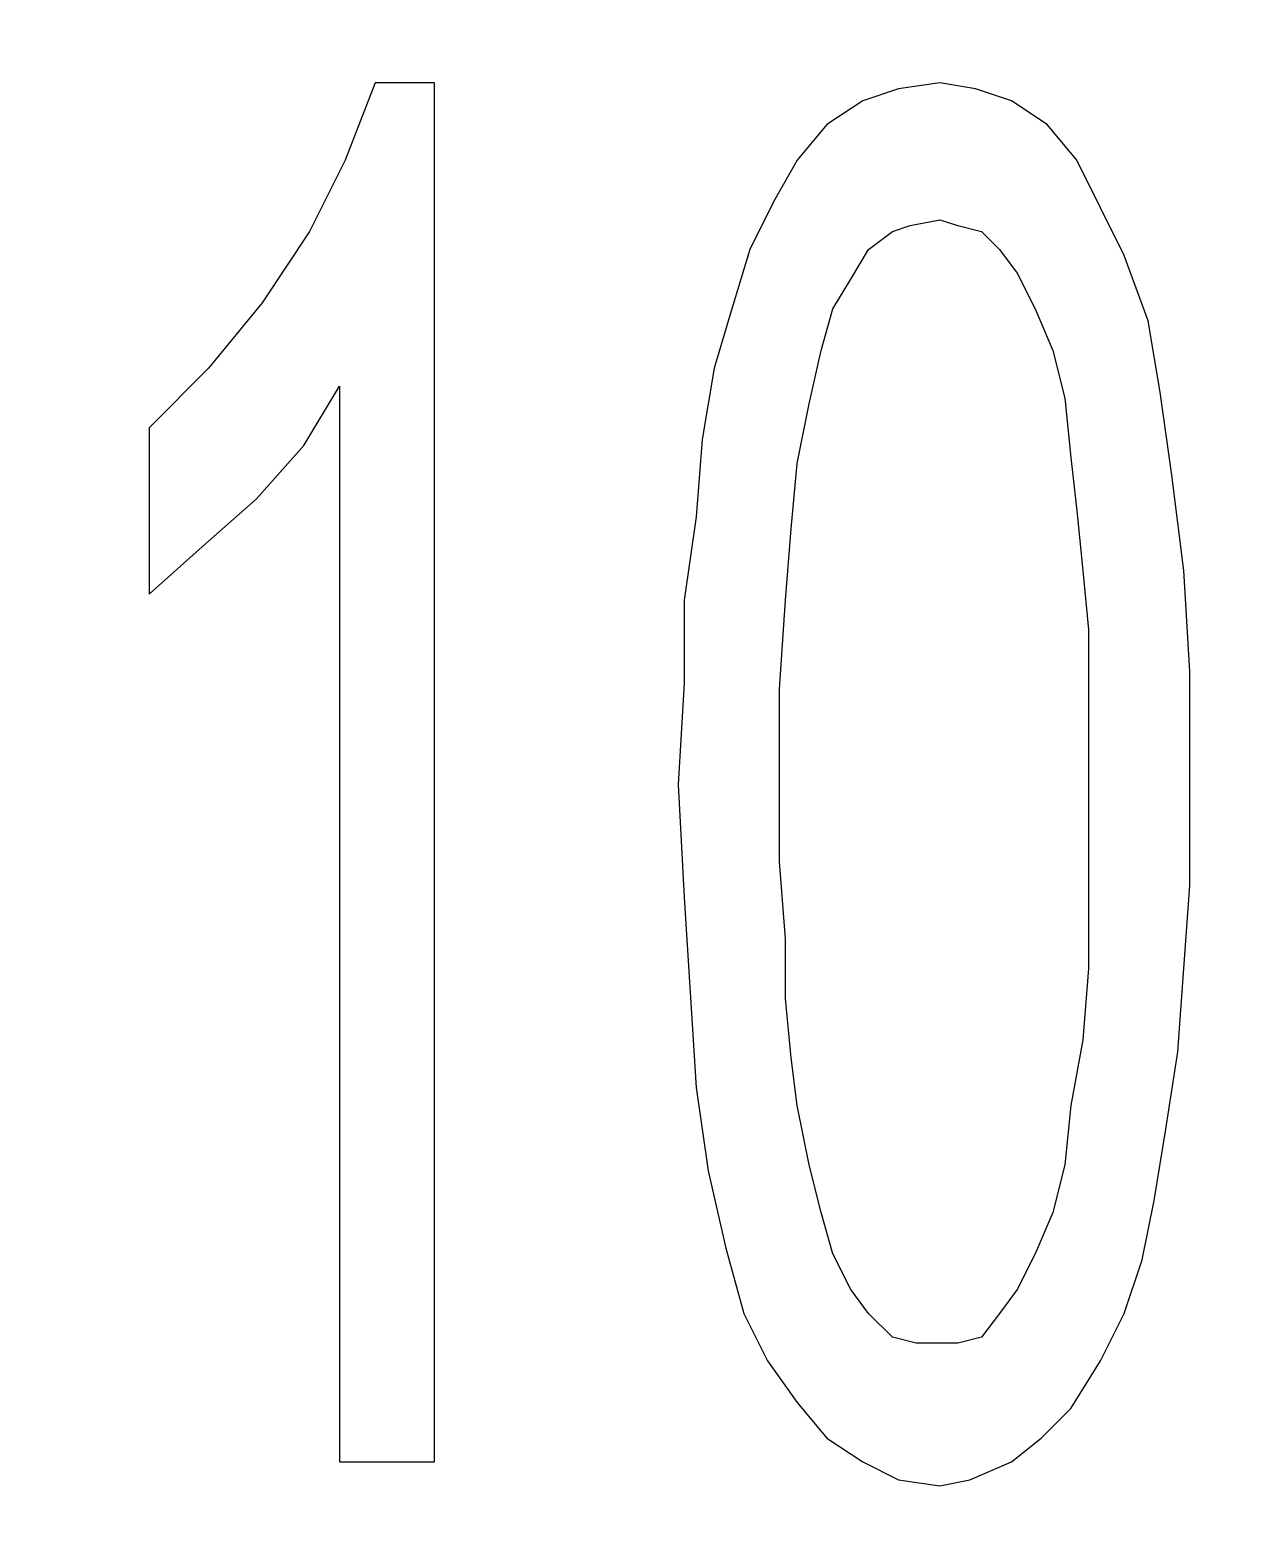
# Model space of a CAD drawing. Header units: centimetres. Extents: x -21.3 to 5.3, y 0.3 to 10.2.
# Drawn here: x -3.965 to -3.449, y 8.425 to 9.059 of the extents above; entities that cross this region are included whole.
import ezdxf

# ---------------------------------------------------------------- set-up
doc = ezdxf.new("R2010")
doc.units = ezdxf.units.CM
doc.header["$MEASUREMENT"] = 0
doc.layers.add('Layer 1', color=7, linetype='Continuous')

msp = doc.modelspace()

# ---------------------------------------------------------------- linework, layer by layer
at = {"layer": 'Layer 1'}
msp.add_open_spline([(-5.0947, 7.31693), (-5.0947, 7.31693), (-5.11502, 7.31693), (-5.11502, 7.31693), (-5.11502, 7.31693), (-5.11502, 7.31693), (-5.13534, 7.31947), (-5.13534, 7.31947), (-5.13534, 7.31947), (-5.13534, 7.31947), (-5.15312, 7.32455), (-5.15312, 7.32455), (-5.15312, 7.32455), (-5.15312, 7.32455), (-5.16836, 7.32709), (-5.16836, 7.32709), (-5.16836, 7.32709), (-5.16836, 7.32709), (-5.1836, 7.33471), (-5.1836, 7.33471), (-5.1836, 7.33471), (-5.1836, 7.33471), (-5.19884, 7.33979), (-5.19884, 7.33979), (-5.19884, 7.33979), (-5.19884, 7.33979), (-5.21154, 7.34741), (-5.21154, 7.34741), (-5.21154, 7.34741), (-5.21154, 7.34741), (-5.22424, 7.35757), (-5.22424, 7.35757), (-5.22424, 7.35757), (-5.22424, 7.35757), (-5.23694, 7.36519), (-5.23694, 7.36519), (-5.23694, 7.36519), (-5.23694, 7.36519), (-5.2471, 7.37535), (-5.2471, 7.37535), (-5.2471, 7.37535), (-5.2471, 7.37535), (-5.25726, 7.38805), (-5.25726, 7.38805), (-5.25726, 7.38805), (-5.25726, 7.38805), (-5.26742, 7.39567), (-5.26742, 7.39567), (-5.26742, 7.39567), (-5.26742, 7.39567), (-5.27504, 7.40837), (-5.27504, 7.40837), (-5.27504, 7.40837), (-5.27504, 7.40837), (-5.28266, 7.42107), (-5.28266, 7.42107), (-5.28266, 7.42107), (-5.28266, 7.42107), (-5.29028, 7.43377), (-5.29028, 7.43377), (-5.29028, 7.43377), (-5.29028, 7.43377), (-5.2979, 7.44901), (-5.2979, 7.44901), (-5.2979, 7.44901), (-5.2979, 7.44901), (-5.3106, 7.47695), (-5.3106, 7.47695), (-5.3106, 7.47695), (-5.3106, 7.47695), (-5.32076, 7.50489), (-5.32076, 7.50489), (-5.32076, 7.50489), (-5.32076, 7.50489), (-5.33346, 7.53283), (-5.33346, 7.53283), (-5.33346, 7.53283), (-5.33346, 7.53283), (-5.34616, 7.56077), (-5.34616, 7.56077), (-5.34616, 7.56077), (-5.34616, 7.56077), (-5.35886, 7.58871), (-5.35886, 7.58871), (-5.35886, 7.58871), (-5.35886, 7.58871), (-5.36648, 7.60395), (-5.36648, 7.60395), (-5.36648, 7.60395), (-5.36648, 7.60395), (-5.3741, 7.61665), (-5.3741, 7.61665), (-5.3741, 7.61665), (-5.3741, 7.61665), (-5.38426, 7.62935), (-5.38426, 7.62935), (-5.38426, 7.62935), (-5.38426, 7.62935), (-5.39442, 7.64205), (-5.39442, 7.64205), (-5.39442, 7.64205), (-5.39442, 7.64205), (-5.40458, 7.65475), (-5.40458, 7.65475), (-5.40458, 7.65475), (-5.40458, 7.65475), (-5.41474, 7.66491), (-5.41474, 7.66491), (-5.41474, 7.66491), (-5.41474, 7.66491), (-5.40712, 7.67507), (-5.40712, 7.67507), (-5.40712, 7.67507), (-5.40712, 7.67507), (-5.40204, 7.68523), (-5.40204, 7.68523), (-5.40204, 7.68523), (-5.40204, 7.68523), (-5.38934, 7.70555), (-5.38934, 7.70555), (-5.38934, 7.70555), (-5.38934, 7.70555), (-5.37918, 7.73095), (-5.37918, 7.73095), (-5.37918, 7.73095), (-5.37918, 7.73095), (-5.36902, 7.75635), (-5.36902, 7.75635), (-5.36902, 7.75635), (-5.36902, 7.75635), (-5.35124, 7.80715), (-5.35124, 7.80715), (-5.35124, 7.80715), (-5.35124, 7.80715), (-5.34362, 7.83255), (-5.34362, 7.83255), (-5.34362, 7.83255), (-5.34362, 7.83255), (-5.33346, 7.86049), (-5.33346, 7.86049), (-5.33346, 7.86049), (-5.33346, 7.86049), (-5.3233, 7.88081), (-5.3233, 7.88081), (-5.3233, 7.88081), (-5.3233, 7.88081), (-5.31568, 7.90621), (-5.31568, 7.90621), (-5.31568, 7.90621), (-5.31568, 7.90621), (-5.30806, 7.91637), (-5.30806, 7.91637), (-5.30806, 7.91637), (-5.30806, 7.91637), (-5.30044, 7.92907), (-5.30044, 7.92907), (-5.30044, 7.92907), (-5.30044, 7.92907), (-5.29536, 7.93923), (-5.29536, 7.93923), (-5.29536, 7.93923), (-5.29536, 7.93923), (-5.28774, 7.94939), (-5.28774, 7.94939), (-5.28774, 7.94939), (-5.28774, 7.94939), (-5.27758, 7.95955), (-5.27758, 7.95955), (-5.27758, 7.95955), (-5.27758, 7.95955), (-5.26996, 7.96717), (-5.26996, 7.96717), (-5.26996, 7.96717), (-5.26996, 7.96717), (-5.2598, 7.97479), (-5.2598, 7.97479), (-5.2598, 7.97479), (-5.2598, 7.97479), (-5.24964, 7.98241), (-5.24964, 7.98241), (-5.24964, 7.98241), (-5.24964, 7.98241), (-5.23948, 7.99003), (-5.23948, 7.99003), (-5.23948, 7.99003), (-5.23948, 7.99003), (-5.22678, 7.99511), (-5.22678, 7.99511), (-5.22678, 7.99511), (-5.22678, 7.99511), (-5.21408, 8.00273), (-5.21408, 8.00273), (-5.21408, 8.00273), (-5.21408, 8.00273), (-5.19884, 8.00527), (-5.19884, 8.00527), (-5.19884, 8.00527), (-5.19884, 8.00527), (-5.22932, 8.02051), (-5.22932, 8.02051), (-5.22932, 8.02051), (-5.22932, 8.02051), (-5.25726, 8.03067), (-5.25726, 8.03067), (-5.25726, 8.03067), (-5.25726, 8.03067), (-5.28266, 8.04845), (-5.28266, 8.04845), (-5.28266, 8.04845), (-5.28266, 8.04845), (-5.30552, 8.06369), (-5.30552, 8.06369), (-5.30552, 8.06369), (-5.30552, 8.06369), (-5.32584, 8.08147), (-5.32584, 8.08147), (-5.32584, 8.08147), (-5.32584, 8.08147), (-5.34616, 8.10179), (-5.34616, 8.10179), (-5.34616, 8.10179), (-5.34616, 8.10179), (-5.36648, 8.12211), (-5.36648, 8.12211), (-5.36648, 8.12211), (-5.36648, 8.12211), (-5.38426, 8.14243), (-5.38426, 8.14243), (-5.38426, 8.14243), (-5.38426, 8.14243), (-5.40204, 8.16529), (-5.40204, 8.16529), (-5.40204, 8.16529), (-5.40204, 8.16529), (-5.41728, 8.18561), (-5.41728, 8.18561), (-5.41728, 8.18561), (-5.41728, 8.18561), (-5.43252, 8.20847), (-5.43252, 8.20847), (-5.43252, 8.20847), (-5.43252, 8.20847), (-5.44776, 8.23133), (-5.44776, 8.23133), (-5.44776, 8.23133), (-5.44776, 8.23133), (-5.46046, 8.25673), (-5.46046, 8.25673), (-5.46046, 8.25673), (-5.46046, 8.25673), (-5.47316, 8.27959), (-5.47316, 8.27959), (-5.47316, 8.27959), (-5.47316, 8.27959), (-5.48332, 8.30499), (-5.48332, 8.30499), (-5.48332, 8.30499), (-5.48332, 8.30499), (-5.49602, 8.33293), (-5.49602, 8.33293), (-5.49602, 8.33293), (-5.49602, 8.33293), (-5.51888, 8.38119), (-5.51888, 8.38119), (-5.51888, 8.38119), (-5.51888, 8.38119), (-5.5392, 8.43453), (-5.5392, 8.43453), (-5.5392, 8.43453), (-5.5392, 8.43453), (-5.56206, 8.48787), (-5.56206, 8.48787), (-5.56206, 8.48787), (-5.56206, 8.48787), (-5.58492, 8.53867), (-5.58492, 8.53867), (-5.58492, 8.53867), (-5.58492, 8.53867), (-5.59508, 8.56661), (-5.59508, 8.56661), (-5.59508, 8.56661), (-5.59508, 8.56661), (-5.60778, 8.59201), (-5.60778, 8.59201), (-5.60778, 8.59201), (-5.60778, 8.59201), (-5.62048, 8.61741), (-5.62048, 8.61741), (-5.62048, 8.61741), (-5.62048, 8.61741), (-5.63572, 8.64281), (-5.63572, 8.64281), (-5.63572, 8.64281), (-5.63572, 8.64281), (-5.64588, 8.66567), (-5.64588, 8.66567), (-5.64588, 8.66567), (-5.64588, 8.66567), (-5.66366, 8.69107), (-5.66366, 8.69107), (-5.66366, 8.69107), (-5.66366, 8.69107), (-5.6789, 8.71393), (-5.6789, 8.71393), (-5.6789, 8.71393), (-5.6789, 8.71393), (-5.69668, 8.73679), (-5.69668, 8.73679), (-5.69668, 8.73679), (-5.69668, 8.73679), (-5.6789, 8.76219), (-5.6789, 8.76219), (-5.6789, 8.76219), (-5.6789, 8.76219), (-5.66366, 8.78505), (-5.66366, 8.78505), (-5.66366, 8.78505), (-5.66366, 8.78505), (-5.64588, 8.81045), (-5.64588, 8.81045), (-5.64588, 8.81045), (-5.64588, 8.81045), (-5.63572, 8.83077), (-5.63572, 8.83077), (-5.63572, 8.83077), (-5.63572, 8.83077), (-5.62048, 8.85871), (-5.62048, 8.85871), (-5.62048, 8.85871), (-5.62048, 8.85871), (-5.60778, 8.88411), (-5.60778, 8.88411), (-5.60778, 8.88411), (-5.60778, 8.88411), (-5.59508, 8.90951), (-5.59508, 8.90951), (-5.59508, 8.90951), (-5.59508, 8.90951), (-5.58492, 8.93491), (-5.58492, 8.93491), (-5.58492, 8.93491), (-5.58492, 8.93491), (-5.56206, 8.98571), (-5.56206, 8.98571), (-5.56206, 8.98571), (-5.56206, 8.98571), (-5.5392, 9.03905), (-5.5392, 9.03905), (-5.5392, 9.03905), (-5.5392, 9.03905), (-5.51888, 9.09239), (-5.51888, 9.09239), (-5.51888, 9.09239), (-5.51888, 9.09239), (-5.49602, 9.14319), (-5.49602, 9.14319), (-5.49602, 9.14319), (-5.49602, 9.14319), (-5.48332, 9.16859), (-5.48332, 9.16859), (-5.48332, 9.16859), (-5.48332, 9.16859), (-5.47316, 9.19399), (-5.47316, 9.19399), (-5.47316, 9.19399), (-5.47316, 9.19399), (-5.46046, 9.21939), (-5.46046, 9.21939), (-5.46046, 9.21939), (-5.46046, 9.21939), (-5.44776, 9.24479), (-5.44776, 9.24479), (-5.44776, 9.24479), (-5.44776, 9.24479), (-5.43252, 9.26765), (-5.43252, 9.26765), (-5.43252, 9.26765), (-5.43252, 9.26765), (-5.41728, 9.29051), (-5.41728, 9.29051), (-5.41728, 9.29051), (-5.41728, 9.29051), (-5.40204, 9.31083), (-5.40204, 9.31083), (-5.40204, 9.31083), (-5.40204, 9.31083), (-5.38426, 9.33115), (-5.38426, 9.33115), (-5.38426, 9.33115), (-5.38426, 9.33115), (-5.36648, 9.35401), (-5.36648, 9.35401), (-5.36648, 9.35401), (-5.36648, 9.35401), (-5.34616, 9.37433), (-5.34616, 9.37433), (-5.34616, 9.37433), (-5.34616, 9.37433), (-5.32584, 9.39211), (-5.32584, 9.39211), (-5.32584, 9.39211), (-5.32584, 9.39211), (-5.30552, 9.40989), (-5.30552, 9.40989), (-5.30552, 9.40989), (-5.30552, 9.40989), (-5.28266, 9.42767), (-5.28266, 9.42767), (-5.28266, 9.42767), (-5.28266, 9.42767), (-5.25726, 9.44291), (-5.25726, 9.44291), (-5.25726, 9.44291), (-5.25726, 9.44291), (-5.22932, 9.45561), (-5.22932, 9.45561), (-5.22932, 9.45561), (-5.22932, 9.45561), (-5.19884, 9.46831), (-5.19884, 9.46831), (-5.19884, 9.46831), (-5.19884, 9.46831), (-5.21408, 9.47339), (-5.21408, 9.47339), (-5.21408, 9.47339), (-5.21408, 9.47339), (-5.22678, 9.47847), (-5.22678, 9.47847), (-5.22678, 9.47847), (-5.22678, 9.47847), (-5.23948, 9.48609), (-5.23948, 9.48609), (-5.23948, 9.48609), (-5.23948, 9.48609), (-5.24964, 9.49117), (-5.24964, 9.49117), (-5.24964, 9.49117), (-5.24964, 9.49117), (-5.2598, 9.49879), (-5.2598, 9.49879), (-5.2598, 9.49879), (-5.2598, 9.49879), (-5.26996, 9.50641), (-5.26996, 9.50641), (-5.26996, 9.50641), (-5.26996, 9.50641), (-5.27758, 9.51657), (-5.27758, 9.51657), (-5.27758, 9.51657), (-5.27758, 9.51657), (-5.28774, 9.52673), (-5.28774, 9.52673), (-5.28774, 9.52673), (-5.28774, 9.52673), (-5.29536, 9.53689), (-5.29536, 9.53689), (-5.29536, 9.53689), (-5.29536, 9.53689), (-5.30044, 9.54705), (-5.30044, 9.54705), (-5.30044, 9.54705), (-5.30044, 9.54705), (-5.30806, 9.55721), (-5.30806, 9.55721), (-5.30806, 9.55721), (-5.30806, 9.55721), (-5.31568, 9.56991), (-5.31568, 9.56991), (-5.31568, 9.56991), (-5.31568, 9.56991), (-5.3233, 9.59277), (-5.3233, 9.59277), (-5.3233, 9.59277), (-5.3233, 9.59277), (-5.33346, 9.61563), (-5.33346, 9.61563), (-5.33346, 9.61563), (-5.33346, 9.61563), (-5.34362, 9.64103), (-5.34362, 9.64103), (-5.34362, 9.64103), (-5.34362, 9.64103), (-5.35124, 9.66643), (-5.35124, 9.66643), (-5.35124, 9.66643), (-5.35124, 9.66643), (-5.36902, 9.71977), (-5.36902, 9.71977), (-5.36902, 9.71977), (-5.36902, 9.71977), (-5.37918, 9.74517), (-5.37918, 9.74517), (-5.37918, 9.74517), (-5.37918, 9.74517), (-5.38934, 9.76803), (-5.38934, 9.76803), (-5.38934, 9.76803), (-5.38934, 9.76803), (-5.40204, 9.78835), (-5.40204, 9.78835), (-5.40204, 9.78835), (-5.40204, 9.78835), (-5.40712, 9.79851), (-5.40712, 9.79851), (-5.40712, 9.79851), (-5.40712, 9.79851), (-5.41474, 9.80867), (-5.41474, 9.80867), (-5.41474, 9.80867), (-5.41474, 9.80867), (-5.40458, 9.82137), (-5.40458, 9.82137), (-5.40458, 9.82137), (-5.40458, 9.82137), (-5.39442, 9.83407), (-5.39442, 9.83407), (-5.39442, 9.83407), (-5.39442, 9.83407), (-5.38426, 9.84677), (-5.38426, 9.84677), (-5.38426, 9.84677), (-5.38426, 9.84677), (-5.3741, 9.85947), (-5.3741, 9.85947), (-5.3741, 9.85947), (-5.3741, 9.85947), (-5.36648, 9.87217), (-5.36648, 9.87217), (-5.36648, 9.87217), (-5.36648, 9.87217), (-5.35886, 9.88487), (-5.35886, 9.88487), (-5.35886, 9.88487), (-5.35886, 9.88487), (-5.34616, 9.91535), (-5.34616, 9.91535), (-5.34616, 9.91535), (-5.34616, 9.91535), (-5.33346, 9.94075), (-5.33346, 9.94075), (-5.33346, 9.94075), (-5.33346, 9.94075), (-5.32076, 9.97123), (-5.32076, 9.97123), (-5.32076, 9.97123), (-5.32076, 9.97123), (-5.3106, 9.99917), (-5.3106, 9.99917), (-5.3106, 9.99917), (-5.3106, 9.99917), (-5.2979, 10.02711), (-5.2979, 10.02711), (-5.2979, 10.02711), (-5.2979, 10.02711), (-5.29028, 10.03981), (-5.29028, 10.03981), (-5.29028, 10.03981), (-5.29028, 10.03981), (-5.28266, 10.05505), (-5.28266, 10.05505), (-5.28266, 10.05505), (-5.28266, 10.05505), (-5.27504, 10.06775), (-5.27504, 10.06775), (-5.27504, 10.06775), (-5.27504, 10.06775), (-5.26488, 10.07791), (-5.26488, 10.07791), (-5.26488, 10.07791), (-5.26488, 10.07791), (-5.25726, 10.08807), (-5.25726, 10.08807), (-5.25726, 10.08807), (-5.25726, 10.08807), (-5.2471, 10.09823), (-5.2471, 10.09823), (-5.2471, 10.09823), (-5.2471, 10.09823), (-5.23694, 10.10839), (-5.23694, 10.10839), (-5.23694, 10.10839), (-5.23694, 10.10839), (-5.22424, 10.11855), (-5.22424, 10.11855), (-5.22424, 10.11855), (-5.22424, 10.11855), (-5.21154, 10.12617), (-5.21154, 10.12617), (-5.21154, 10.12617), (-5.21154, 10.12617), (-5.19884, 10.13379), (-5.19884, 10.13379), (-5.19884, 10.13379), (-5.19884, 10.13379), (-5.1836, 10.14141), (-5.1836, 10.14141), (-5.1836, 10.14141), (-5.1836, 10.14141), (-5.16836, 10.14649), (-5.16836, 10.14649), (-5.16836, 10.14649), (-5.16836, 10.14649), (-5.15312, 10.15157), (-5.15312, 10.15157), (-5.15312, 10.15157), (-5.15312, 10.15157), (-5.13534, 10.15411), (-5.13534, 10.15411), (-5.13534, 10.15411), (-5.13534, 10.15411), (-5.11502, 10.15665), (-5.11502, 10.15665), (-5.11502, 10.15665), (-5.11502, 10.15665), (-5.09216, 10.15919), (-5.09216, 10.15919), (-5.09216, 10.15919), (-5.09216, 10.15919), (-1.34312, 9.54451), (-1.34312, 9.54451), (-1.34312, 9.54451), (-1.34312, 9.54451), (-1.34312, 9.34131), (-1.34312, 9.34131), (-1.34312, 9.34131), (-1.34312, 9.34131), (-1.34312, 9.14065), (-1.34312, 9.14065), (-1.34312, 9.14065), (-1.34312, 9.14065), (-1.34312, 8.94253), (-1.34312, 8.94253), (-1.34312, 8.94253), (-1.34312, 8.94253), (-1.34312, 8.74187), (-1.34312, 8.74187), (-1.34312, 8.74187), (-1.34312, 8.74187), (-1.34312, 8.73679), (-1.34312, 8.73679), (-1.34312, 8.73679), (-1.34312, 8.73679), (-1.34312, 8.73425), (-1.34312, 8.73425), (-1.34312, 8.73425), (-1.34312, 8.73425), (-1.34312, 8.53359), (-1.34312, 8.53359), (-1.34312, 8.53359), (-1.34312, 8.53359), (-1.34312, 8.33547), (-1.34312, 8.33547), (-1.34312, 8.33547), (-1.34312, 8.33547), (-1.34312, 8.13481), (-1.34312, 8.13481), (-1.34312, 8.13481), (-1.34312, 8.13481), (-1.34312, 7.93161), (-1.34312, 7.93161), (-1.34312, 7.93161), (-1.34312, 7.93161), (-1.9451, 7.83255), (-1.9451, 7.83255)], degree=3, knots=[0, 0, 0, 0, 0.006024, 0.006024, 0.006024, 0.006024, 0.012048, 0.012048, 0.012048, 0.012048, 0.018072, 0.018072, 0.018072, 0.018072, 0.024096, 0.024096, 0.024096, 0.024096, 0.03012, 0.03012, 0.03012, 0.03012, 0.036145, 0.036145, 0.036145, 0.036145, 0.042169, 0.042169, 0.042169, 0.042169, 0.048193, 0.048193, 0.048193, 0.048193, 0.054217, 0.054217, 0.054217, 0.054217, 0.060241, 0.060241, 0.060241, 0.060241, 0.066265, 0.066265, 0.066265, 0.066265, 0.072289, 0.072289, 0.072289, 0.072289, 0.078313, 0.078313, 0.078313, 0.078313, 0.084337, 0.084337, 0.084337, 0.084337, 0.090361, 0.090361, 0.090361, 0.090361, 0.096386, 0.096386, 0.096386, 0.096386, 0.10241, 0.10241, 0.10241, 0.10241, 0.108434, 0.108434, 0.108434, 0.108434, 0.114458, 0.114458, 0.114458, 0.114458, 0.120482, 0.120482, 0.120482, 0.120482, 0.126506, 0.126506, 0.126506, 0.126506, 0.13253, 0.13253, 0.13253, 0.13253, 0.138554, 0.138554, 0.138554, 0.138554, 0.144578, 0.144578, 0.144578, 0.144578, 0.150602, 0.150602, 0.150602, 0.150602, 0.156627, 0.156627, 0.156627, 0.156627, 0.162651, 0.162651, 0.162651, 0.162651, 0.168675, 0.168675, 0.168675, 0.168675, 0.174699, 0.174699, 0.174699, 0.174699, 0.180723, 0.180723, 0.180723, 0.180723, 0.186747, 0.186747, 0.186747, 0.186747, 0.192771, 0.192771, 0.192771, 0.192771, 0.198795, 0.198795, 0.198795, 0.198795, 0.204819, 0.204819, 0.204819, 0.204819, 0.210843, 0.210843, 0.210843, 0.210843, 0.216867, 0.216867, 0.216867, 0.216867, 0.222892, 0.222892, 0.222892, 0.222892, 0.228916, 0.228916, 0.228916, 0.228916, 0.23494, 0.23494, 0.23494, 0.23494, 0.240964, 0.240964, 0.240964, 0.240964, 0.246988, 0.246988, 0.246988, 0.246988, 0.253012, 0.253012, 0.253012, 0.253012, 0.259036, 0.259036, 0.259036, 0.259036, 0.26506, 0.26506, 0.26506, 0.26506, 0.271084, 0.271084, 0.271084, 0.271084, 0.277108, 0.277108, 0.277108, 0.277108, 0.283133, 0.283133, 0.283133, 0.283133, 0.289157, 0.289157, 0.289157, 0.289157, 0.295181, 0.295181, 0.295181, 0.295181, 0.301205, 0.301205, 0.301205, 0.301205, 0.307229, 0.307229, 0.307229, 0.307229, 0.313253, 0.313253, 0.313253, 0.313253, 0.319277, 0.319277, 0.319277, 0.319277, 0.325301, 0.325301, 0.325301, 0.325301, 0.331325, 0.331325, 0.331325, 0.331325, 0.337349, 0.337349, 0.337349, 0.337349, 0.343373, 0.343373, 0.343373, 0.343373, 0.349398, 0.349398, 0.349398, 0.349398, 0.355422, 0.355422, 0.355422, 0.355422, 0.361446, 0.361446, 0.361446, 0.361446, 0.36747, 0.36747, 0.36747, 0.36747, 0.373494, 0.373494, 0.373494, 0.373494, 0.379518, 0.379518, 0.379518, 0.379518, 0.385542, 0.385542, 0.385542, 0.385542, 0.391566, 0.391566, 0.391566, 0.391566, 0.39759, 0.39759, 0.39759, 0.39759, 0.403614, 0.403614, 0.403614, 0.403614, 0.409639, 0.409639, 0.409639, 0.409639, 0.415663, 0.415663, 0.415663, 0.415663, 0.421687, 0.421687, 0.421687, 0.421687, 0.427711, 0.427711, 0.427711, 0.427711, 0.433735, 0.433735, 0.433735, 0.433735, 0.439759, 0.439759, 0.439759, 0.439759, 0.445783, 0.445783, 0.445783, 0.445783, 0.451807, 0.451807, 0.451807, 0.451807, 0.457831, 0.457831, 0.457831, 0.457831, 0.463855, 0.463855, 0.463855, 0.463855, 0.46988, 0.46988, 0.46988, 0.46988, 0.475904, 0.475904, 0.475904, 0.475904, 0.481928, 0.481928, 0.481928, 0.481928, 0.487952, 0.487952, 0.487952, 0.487952, 0.493976, 0.493976, 0.493976, 0.493976, 0.5, 0.5, 0.5, 0.5, 0.506024, 0.506024, 0.506024, 0.506024, 0.512048, 0.512048, 0.512048, 0.512048, 0.518072, 0.518072, 0.518072, 0.518072, 0.524096, 0.524096, 0.524096, 0.524096, 0.53012, 0.53012, 0.53012, 0.53012, 0.536145, 0.536145, 0.536145, 0.536145, 0.542169, 0.542169, 0.542169, 0.542169, 0.548193, 0.548193, 0.548193, 0.548193, 0.554217, 0.554217, 0.554217, 0.554217, 0.560241, 0.560241, 0.560241, 0.560241, 0.566265, 0.566265, 0.566265, 0.566265, 0.572289, 0.572289, 0.572289, 0.572289, 0.578313, 0.578313, 0.578313, 0.578313, 0.584337, 0.584337, 0.584337, 0.584337, 0.590361, 0.590361, 0.590361, 0.590361, 0.596386, 0.596386, 0.596386, 0.596386, 0.60241, 0.60241, 0.60241, 0.60241, 0.608434, 0.608434, 0.608434, 0.608434, 0.614458, 0.614458, 0.614458, 0.614458, 0.620482, 0.620482, 0.620482, 0.620482, 0.626506, 0.626506, 0.626506, 0.626506, 0.63253, 0.63253, 0.63253, 0.63253, 0.638554, 0.638554, 0.638554, 0.638554, 0.644578, 0.644578, 0.644578, 0.644578, 0.650602, 0.650602, 0.650602, 0.650602, 0.656627, 0.656627, 0.656627, 0.656627, 0.662651, 0.662651, 0.662651, 0.662651, 0.668675, 0.668675, 0.668675, 0.668675, 0.674699, 0.674699, 0.674699, 0.674699, 0.680723, 0.680723, 0.680723, 0.680723, 0.686747, 0.686747, 0.686747, 0.686747, 0.692771, 0.692771, 0.692771, 0.692771, 0.698795, 0.698795, 0.698795, 0.698795, 0.704819, 0.704819, 0.704819, 0.704819, 0.710843, 0.710843, 0.710843, 0.710843, 0.716867, 0.716867, 0.716867, 0.716867, 0.722892, 0.722892, 0.722892, 0.722892, 0.728916, 0.728916, 0.728916, 0.728916, 0.73494, 0.73494, 0.73494, 0.73494, 0.740964, 0.740964, 0.740964, 0.740964, 0.746988, 0.746988, 0.746988, 0.746988, 0.753012, 0.753012, 0.753012, 0.753012, 0.759036, 0.759036, 0.759036, 0.759036, 0.76506, 0.76506, 0.76506, 0.76506, 0.771084, 0.771084, 0.771084, 0.771084, 0.777108, 0.777108, 0.777108, 0.777108, 0.783133, 0.783133, 0.783133, 0.783133, 0.789157, 0.789157, 0.789157, 0.789157, 0.795181, 0.795181, 0.795181, 0.795181, 0.801205, 0.801205, 0.801205, 0.801205, 0.807229, 0.807229, 0.807229, 0.807229, 0.813253, 0.813253, 0.813253, 0.813253, 0.819277, 0.819277, 0.819277, 0.819277, 0.825301, 0.825301, 0.825301, 0.825301, 0.831325, 0.831325, 0.831325, 0.831325, 0.837349, 0.837349, 0.837349, 0.837349, 0.843373, 0.843373, 0.843373, 0.843373, 0.849398, 0.849398, 0.849398, 0.849398, 0.855422, 0.855422, 0.855422, 0.855422, 0.861446, 0.861446, 0.861446, 0.861446, 0.86747, 0.86747, 0.86747, 0.86747, 0.873494, 0.873494, 0.873494, 0.873494, 0.879518, 0.879518, 0.879518, 0.879518, 0.885542, 0.885542, 0.885542, 0.885542, 0.891566, 0.891566, 0.891566, 0.891566, 0.89759, 0.89759, 0.89759, 0.89759, 0.903614, 0.903614, 0.903614, 0.903614, 0.909639, 0.909639, 0.909639, 0.909639, 0.915663, 0.915663, 0.915663, 0.915663, 0.921687, 0.921687, 0.921687, 0.921687, 0.927711, 0.927711, 0.927711, 0.927711, 0.933735, 0.933735, 0.933735, 0.933735, 0.939759, 0.939759, 0.939759, 0.939759, 0.945783, 0.945783, 0.945783, 0.945783, 0.951807, 0.951807, 0.951807, 0.951807, 0.957831, 0.957831, 0.957831, 0.957831, 0.963855, 0.963855, 0.963855, 0.963855, 0.96988, 0.96988, 0.96988, 0.96988, 0.975904, 0.975904, 0.975904, 0.975904, 0.981928, 0.981928, 0.981928, 0.981928, 0.987952, 0.987952, 0.987952, 0.987952, 0.993976, 0.993976, 0.993976, 0.993976, 1, 1, 1, 1], dxfattribs=at)
at = {"layer": 'Layer 1', "color": 1}
for points, knots in [([(-3.79168, 8.44723), (-3.79168, 8.44723), (-3.79168, 8.44723), (-3.79168, 8.44723), (-3.79168, 8.44723), (-3.79168, 8.44723), (-3.7993, 8.44723), (-3.7993, 8.44723), (-3.7993, 8.44723), (-3.7993, 8.44723), (-3.80692, 8.44723), (-3.80692, 8.44723), (-3.80692, 8.44723), (-3.80692, 8.44723), (-3.81454, 8.44723), (-3.81454, 8.44723), (-3.81454, 8.44723), (-3.81454, 8.44723), (-3.8247, 8.44723), (-3.8247, 8.44723), (-3.8247, 8.44723), (-3.8247, 8.44723), (-3.82978, 8.44723), (-3.82978, 8.44723), (-3.82978, 8.44723), (-3.82978, 8.44723), (-3.83232, 8.44723), (-3.83232, 8.44723), (-3.83232, 8.44723), (-3.83232, 8.44723), (-3.83232, 8.44723), (-3.83232, 8.44723), (-3.83232, 8.44723), (-3.83232, 8.44723), (-3.83232, 8.44723), (-3.83232, 8.44723), (-3.83232, 8.44723), (-3.83232, 8.44723), (-3.83232, 8.44977), (-3.83232, 8.44977), (-3.83232, 8.44977), (-3.83232, 8.44977), (-3.83232, 8.45739), (-3.83232, 8.45739), (-3.83232, 8.45739), (-3.83232, 8.45739), (-3.83232, 8.46755), (-3.83232, 8.46755), (-3.83232, 8.46755), (-3.83232, 8.46755), (-3.83232, 8.48025), (-3.83232, 8.48025), (-3.83232, 8.48025), (-3.83232, 8.48025), (-3.83232, 8.49549), (-3.83232, 8.49549), (-3.83232, 8.49549), (-3.83232, 8.49549), (-3.83232, 8.51327), (-3.83232, 8.51327), (-3.83232, 8.51327), (-3.83232, 8.51327), (-3.83232, 8.53359), (-3.83232, 8.53359), (-3.83232, 8.53359), (-3.83232, 8.53359), (-3.83232, 8.55899), (-3.83232, 8.55899), (-3.83232, 8.55899), (-3.83232, 8.55899), (-3.83232, 8.58439), (-3.83232, 8.58439), (-3.83232, 8.58439), (-3.83232, 8.58439), (-3.83232, 8.60979), (-3.83232, 8.60979), (-3.83232, 8.60979), (-3.83232, 8.60979), (-3.83232, 8.63773), (-3.83232, 8.63773), (-3.83232, 8.63773), (-3.83232, 8.63773), (-3.83232, 8.66313), (-3.83232, 8.66313), (-3.83232, 8.66313), (-3.83232, 8.66313), (-3.83232, 8.69107), (-3.83232, 8.69107), (-3.83232, 8.69107), (-3.83232, 8.69107), (-3.83232, 8.71901), (-3.83232, 8.71901), (-3.83232, 8.71901), (-3.83232, 8.71901), (-3.83232, 8.74441), (-3.83232, 8.74441), (-3.83232, 8.74441), (-3.83232, 8.74441), (-3.83232, 8.77235), (-3.83232, 8.77235), (-3.83232, 8.77235), (-3.83232, 8.77235), (-3.83232, 8.79775), (-3.83232, 8.79775), (-3.83232, 8.79775), (-3.83232, 8.79775), (-3.83232, 8.81807), (-3.83232, 8.81807), (-3.83232, 8.81807), (-3.83232, 8.81807), (-3.83232, 8.83839), (-3.83232, 8.83839), (-3.83232, 8.83839), (-3.83232, 8.83839), (-3.83232, 8.85871), (-3.83232, 8.85871), (-3.83232, 8.85871), (-3.83232, 8.85871), (-3.83232, 8.87395), (-3.83232, 8.87395), (-3.83232, 8.87395), (-3.83232, 8.87395), (-3.83232, 8.88919), (-3.83232, 8.88919), (-3.83232, 8.88919), (-3.83232, 8.88919), (-3.83232, 8.89935), (-3.83232, 8.89935), (-3.83232, 8.89935), (-3.83232, 8.89935), (-3.83232, 8.90443), (-3.83232, 8.90443), (-3.83232, 8.90443), (-3.83232, 8.90443), (-3.83232, 8.90697), (-3.83232, 8.90697), (-3.83232, 8.90697), (-3.83232, 8.90697), (-3.83232, 8.90697), (-3.83232, 8.90697), (-3.83232, 8.90697), (-3.83232, 8.90697), (-3.84756, 8.88157), (-3.84756, 8.88157), (-3.84756, 8.88157), (-3.84756, 8.88157), (-3.86788, 8.85871), (-3.86788, 8.85871), (-3.86788, 8.85871), (-3.86788, 8.85871), (-3.89074, 8.83839), (-3.89074, 8.83839), (-3.89074, 8.83839), (-3.89074, 8.83839), (-3.9136, 8.81807), (-3.9136, 8.81807), (-3.9136, 8.81807), (-3.9136, 8.81807), (-3.9136, 8.81807), (-3.9136, 8.81807), (-3.9136, 8.81807), (-3.9136, 8.81807), (-3.9136, 8.82061), (-3.9136, 8.82061), (-3.9136, 8.82061), (-3.9136, 8.82061), (-3.9136, 8.82569), (-3.9136, 8.82569), (-3.9136, 8.82569), (-3.9136, 8.82569), (-3.9136, 8.83331), (-3.9136, 8.83331), (-3.9136, 8.83331), (-3.9136, 8.83331), (-3.9136, 8.84347), (-3.9136, 8.84347), (-3.9136, 8.84347), (-3.9136, 8.84347), (-3.9136, 8.85363), (-3.9136, 8.85363), (-3.9136, 8.85363), (-3.9136, 8.85363), (-3.9136, 8.86379), (-3.9136, 8.86379), (-3.9136, 8.86379), (-3.9136, 8.86379), (-3.9136, 8.87395), (-3.9136, 8.87395), (-3.9136, 8.87395), (-3.9136, 8.87395), (-3.9136, 8.88157), (-3.9136, 8.88157), (-3.9136, 8.88157), (-3.9136, 8.88157), (-3.9136, 8.88665), (-3.9136, 8.88665), (-3.9136, 8.88665), (-3.9136, 8.88665), (-3.9136, 8.88919), (-3.9136, 8.88919), (-3.9136, 8.88919), (-3.9136, 8.88919), (-3.9136, 8.88919), (-3.9136, 8.88919), (-3.9136, 8.88919), (-3.9136, 8.88919), (-3.9136, 8.88919), (-3.9136, 8.88919), (-3.9136, 8.88919), (-3.9136, 8.88919), (-3.8882, 8.91459), (-3.8882, 8.91459), (-3.8882, 8.91459), (-3.8882, 8.91459), (-3.86534, 8.94253), (-3.86534, 8.94253), (-3.86534, 8.94253), (-3.86534, 8.94253), (-3.84502, 8.97301), (-3.84502, 8.97301), (-3.84502, 8.97301), (-3.84502, 8.97301), (-3.82978, 9.00349), (-3.82978, 9.00349), (-3.82978, 9.00349), (-3.82978, 9.00349), (-3.81708, 9.03651), (-3.81708, 9.03651), (-3.81708, 9.03651), (-3.81708, 9.03651), (-3.81708, 9.03651), (-3.81708, 9.03651), (-3.81708, 9.03651), (-3.81708, 9.03651), (-3.81454, 9.03651), (-3.81454, 9.03651), (-3.81454, 9.03651), (-3.81454, 9.03651), (-3.80946, 9.03651), (-3.80946, 9.03651), (-3.80946, 9.03651), (-3.80946, 9.03651), (-3.80438, 9.03651), (-3.80438, 9.03651), (-3.80438, 9.03651), (-3.80438, 9.03651), (-3.79676, 9.03651), (-3.79676, 9.03651), (-3.79676, 9.03651), (-3.79676, 9.03651), (-3.79168, 9.03651), (-3.79168, 9.03651), (-3.79168, 9.03651), (-3.79168, 9.03651), (-3.79168, 9.03651), (-3.79168, 9.03651), (-3.79168, 9.03651), (-3.79168, 9.03651), (-3.79168, 9.03651), (-3.79168, 9.03651), (-3.79168, 9.03651), (-3.79168, 9.03651), (-3.79168, 9.03651), (-3.79168, 9.03651), (-3.79168, 9.03651), (-3.79168, 9.03651), (-3.79168, 9.03397), (-3.79168, 9.03397), (-3.79168, 9.03397), (-3.79168, 9.03397), (-3.79168, 9.02889), (-3.79168, 9.02889), (-3.79168, 9.02889), (-3.79168, 9.02889), (-3.79168, 9.01873), (-3.79168, 9.01873), (-3.79168, 9.01873), (-3.79168, 9.01873), (-3.79168, 9.00349), (-3.79168, 9.00349), (-3.79168, 9.00349), (-3.79168, 9.00349), (-3.79168, 8.98571), (-3.79168, 8.98571), (-3.79168, 8.98571), (-3.79168, 8.98571), (-3.79168, 8.96793), (-3.79168, 8.96793), (-3.79168, 8.96793), (-3.79168, 8.96793), (-3.79168, 8.94507), (-3.79168, 8.94507), (-3.79168, 8.94507), (-3.79168, 8.94507), (-3.79168, 8.92221), (-3.79168, 8.92221), (-3.79168, 8.92221), (-3.79168, 8.92221), (-3.79168, 8.89427), (-3.79168, 8.89427), (-3.79168, 8.89427), (-3.79168, 8.89427), (-3.79168, 8.86379), (-3.79168, 8.86379), (-3.79168, 8.86379), (-3.79168, 8.86379), (-3.79168, 8.83585), (-3.79168, 8.83585), (-3.79168, 8.83585), (-3.79168, 8.83585), (-3.79168, 8.80537), (-3.79168, 8.80537), (-3.79168, 8.80537), (-3.79168, 8.80537), (-3.79168, 8.77489), (-3.79168, 8.77489), (-3.79168, 8.77489), (-3.79168, 8.77489), (-3.79168, 8.74187), (-3.79168, 8.74187), (-3.79168, 8.74187), (-3.79168, 8.74187), (-3.79168, 8.71139), (-3.79168, 8.71139), (-3.79168, 8.71139), (-3.79168, 8.71139), (-3.79168, 8.67837), (-3.79168, 8.67837), (-3.79168, 8.67837), (-3.79168, 8.67837), (-3.79168, 8.65043), (-3.79168, 8.65043), (-3.79168, 8.65043), (-3.79168, 8.65043), (-3.79168, 8.61995), (-3.79168, 8.61995), (-3.79168, 8.61995), (-3.79168, 8.61995), (-3.79168, 8.59201), (-3.79168, 8.59201), (-3.79168, 8.59201), (-3.79168, 8.59201), (-3.79168, 8.56407), (-3.79168, 8.56407), (-3.79168, 8.56407), (-3.79168, 8.56407), (-3.79168, 8.53867), (-3.79168, 8.53867), (-3.79168, 8.53867), (-3.79168, 8.53867), (-3.79168, 8.51581), (-3.79168, 8.51581), (-3.79168, 8.51581), (-3.79168, 8.51581), (-3.79168, 8.49803), (-3.79168, 8.49803), (-3.79168, 8.49803), (-3.79168, 8.49803), (-3.79168, 8.48025), (-3.79168, 8.48025), (-3.79168, 8.48025), (-3.79168, 8.48025), (-3.79168, 8.46755), (-3.79168, 8.46755), (-3.79168, 8.46755), (-3.79168, 8.46755), (-3.79168, 8.45739), (-3.79168, 8.45739), (-3.79168, 8.45739), (-3.79168, 8.45739), (-3.79168, 8.44977), (-3.79168, 8.44977), (-3.79168, 8.44977), (-3.79168, 8.44977), (-3.79168, 8.44723), (-3.79168, 8.44723), (-3.79168, 8.44723), (-3.79168, 8.44723), (-3.79168, 8.44723), (-3.79168, 8.44723)], [0, 0, 0, 0, 0.010526, 0.010526, 0.010526, 0.010526, 0.021053, 0.021053, 0.021053, 0.021053, 0.031579, 0.031579, 0.031579, 0.031579, 0.042105, 0.042105, 0.042105, 0.042105, 0.052632, 0.052632, 0.052632, 0.052632, 0.063158, 0.063158, 0.063158, 0.063158, 0.073684, 0.073684, 0.073684, 0.073684, 0.084211, 0.084211, 0.084211, 0.084211, 0.094737, 0.094737, 0.094737, 0.094737, 0.105263, 0.105263, 0.105263, 0.105263, 0.115789, 0.115789, 0.115789, 0.115789, 0.126316, 0.126316, 0.126316, 0.126316, 0.136842, 0.136842, 0.136842, 0.136842, 0.147368, 0.147368, 0.147368, 0.147368, 0.157895, 0.157895, 0.157895, 0.157895, 0.168421, 0.168421, 0.168421, 0.168421, 0.178947, 0.178947, 0.178947, 0.178947, 0.189474, 0.189474, 0.189474, 0.189474, 0.2, 0.2, 0.2, 0.2, 0.210526, 0.210526, 0.210526, 0.210526, 0.221053, 0.221053, 0.221053, 0.221053, 0.231579, 0.231579, 0.231579, 0.231579, 0.242105, 0.242105, 0.242105, 0.242105, 0.252632, 0.252632, 0.252632, 0.252632, 0.263158, 0.263158, 0.263158, 0.263158, 0.273684, 0.273684, 0.273684, 0.273684, 0.284211, 0.284211, 0.284211, 0.284211, 0.294737, 0.294737, 0.294737, 0.294737, 0.305263, 0.305263, 0.305263, 0.305263, 0.315789, 0.315789, 0.315789, 0.315789, 0.326316, 0.326316, 0.326316, 0.326316, 0.336842, 0.336842, 0.336842, 0.336842, 0.347368, 0.347368, 0.347368, 0.347368, 0.357895, 0.357895, 0.357895, 0.357895, 0.368421, 0.368421, 0.368421, 0.368421, 0.378947, 0.378947, 0.378947, 0.378947, 0.389474, 0.389474, 0.389474, 0.389474, 0.4, 0.4, 0.4, 0.4, 0.410526, 0.410526, 0.410526, 0.410526, 0.421053, 0.421053, 0.421053, 0.421053, 0.431579, 0.431579, 0.431579, 0.431579, 0.442105, 0.442105, 0.442105, 0.442105, 0.452632, 0.452632, 0.452632, 0.452632, 0.463158, 0.463158, 0.463158, 0.463158, 0.473684, 0.473684, 0.473684, 0.473684, 0.484211, 0.484211, 0.484211, 0.484211, 0.494737, 0.494737, 0.494737, 0.494737, 0.505263, 0.505263, 0.505263, 0.505263, 0.515789, 0.515789, 0.515789, 0.515789, 0.526316, 0.526316, 0.526316, 0.526316, 0.536842, 0.536842, 0.536842, 0.536842, 0.547368, 0.547368, 0.547368, 0.547368, 0.557895, 0.557895, 0.557895, 0.557895, 0.568421, 0.568421, 0.568421, 0.568421, 0.578947, 0.578947, 0.578947, 0.578947, 0.589474, 0.589474, 0.589474, 0.589474, 0.6, 0.6, 0.6, 0.6, 0.610526, 0.610526, 0.610526, 0.610526, 0.621053, 0.621053, 0.621053, 0.621053, 0.631579, 0.631579, 0.631579, 0.631579, 0.642105, 0.642105, 0.642105, 0.642105, 0.652632, 0.652632, 0.652632, 0.652632, 0.663158, 0.663158, 0.663158, 0.663158, 0.673684, 0.673684, 0.673684, 0.673684, 0.684211, 0.684211, 0.684211, 0.684211, 0.694737, 0.694737, 0.694737, 0.694737, 0.705263, 0.705263, 0.705263, 0.705263, 0.715789, 0.715789, 0.715789, 0.715789, 0.726316, 0.726316, 0.726316, 0.726316, 0.736842, 0.736842, 0.736842, 0.736842, 0.747368, 0.747368, 0.747368, 0.747368, 0.757895, 0.757895, 0.757895, 0.757895, 0.768421, 0.768421, 0.768421, 0.768421, 0.778947, 0.778947, 0.778947, 0.778947, 0.789474, 0.789474, 0.789474, 0.789474, 0.8, 0.8, 0.8, 0.8, 0.810526, 0.810526, 0.810526, 0.810526, 0.821053, 0.821053, 0.821053, 0.821053, 0.831579, 0.831579, 0.831579, 0.831579, 0.842105, 0.842105, 0.842105, 0.842105, 0.852632, 0.852632, 0.852632, 0.852632, 0.863158, 0.863158, 0.863158, 0.863158, 0.873684, 0.873684, 0.873684, 0.873684, 0.884211, 0.884211, 0.884211, 0.884211, 0.894737, 0.894737, 0.894737, 0.894737, 0.905263, 0.905263, 0.905263, 0.905263, 0.915789, 0.915789, 0.915789, 0.915789, 0.926316, 0.926316, 0.926316, 0.926316, 0.936842, 0.936842, 0.936842, 0.936842, 0.947368, 0.947368, 0.947368, 0.947368, 0.957895, 0.957895, 0.957895, 0.957895, 0.968421, 0.968421, 0.968421, 0.968421, 0.978947, 0.978947, 0.978947, 0.978947, 0.989474, 0.989474, 0.989474, 0.989474, 1, 1, 1, 1]), ([(-3.57578, 9.03651), (-3.57578, 9.03651), (-3.56054, 9.03397), (-3.56054, 9.03397), (-3.56054, 9.03397), (-3.56054, 9.03397), (-3.5453, 9.02889), (-3.5453, 9.02889), (-3.5453, 9.02889), (-3.5453, 9.02889), (-3.53006, 9.01873), (-3.53006, 9.01873), (-3.53006, 9.01873), (-3.53006, 9.01873), (-3.51736, 9.00349), (-3.51736, 9.00349), (-3.51736, 9.00349), (-3.51736, 9.00349), (-3.5072, 8.98317), (-3.5072, 8.98317), (-3.5072, 8.98317), (-3.5072, 8.98317), (-3.49704, 8.96285), (-3.49704, 8.96285), (-3.49704, 8.96285), (-3.49704, 8.96285), (-3.48688, 8.93491), (-3.48688, 8.93491), (-3.48688, 8.93491), (-3.48688, 8.93491), (-3.4818, 8.90443), (-3.4818, 8.90443), (-3.4818, 8.90443), (-3.4818, 8.90443), (-3.47672, 8.86887), (-3.47672, 8.86887), (-3.47672, 8.86887), (-3.47672, 8.86887), (-3.47164, 8.82823), (-3.47164, 8.82823), (-3.47164, 8.82823), (-3.47164, 8.82823), (-3.4691, 8.78505), (-3.4691, 8.78505), (-3.4691, 8.78505), (-3.4691, 8.78505), (-3.4691, 8.73679), (-3.4691, 8.73679), (-3.4691, 8.73679), (-3.4691, 8.73679), (-3.4691, 8.73679), (-3.4691, 8.73679), (-3.4691, 8.73679), (-3.4691, 8.73679), (-3.4691, 8.69361), (-3.4691, 8.69361), (-3.4691, 8.69361), (-3.4691, 8.69361), (-3.47164, 8.65805), (-3.47164, 8.65805), (-3.47164, 8.65805), (-3.47164, 8.65805), (-3.47418, 8.62249), (-3.47418, 8.62249), (-3.47418, 8.62249), (-3.47418, 8.62249), (-3.47926, 8.58947), (-3.47926, 8.58947), (-3.47926, 8.58947), (-3.47926, 8.58947), (-3.48434, 8.55899), (-3.48434, 8.55899), (-3.48434, 8.55899), (-3.48434, 8.55899), (-3.48942, 8.53359), (-3.48942, 8.53359), (-3.48942, 8.53359), (-3.48942, 8.53359), (-3.49704, 8.51073), (-3.49704, 8.51073), (-3.49704, 8.51073), (-3.49704, 8.51073), (-3.49704, 8.51073), (-3.49704, 8.51073), (-3.49704, 8.51073), (-3.49704, 8.51073), (-3.49704, 8.51073), (-3.49704, 8.51073), (-3.49704, 8.51073), (-3.49704, 8.51073), (-3.5072, 8.49041), (-3.5072, 8.49041), (-3.5072, 8.49041), (-3.5072, 8.49041), (-3.5199, 8.47009), (-3.5199, 8.47009), (-3.5199, 8.47009), (-3.5199, 8.47009), (-3.5326, 8.45739), (-3.5326, 8.45739), (-3.5326, 8.45739), (-3.5326, 8.45739), (-3.5453, 8.44723), (-3.5453, 8.44723), (-3.5453, 8.44723), (-3.5453, 8.44723), (-3.56308, 8.43961), (-3.56308, 8.43961), (-3.56308, 8.43961), (-3.56308, 8.43961), (-3.57578, 8.43707), (-3.57578, 8.43707), (-3.57578, 8.43707), (-3.57578, 8.43707), (-3.57578, 8.43707), (-3.57578, 8.43707), (-3.57578, 8.43707), (-3.57578, 8.43707), (-3.57578, 8.43707), (-3.57578, 8.43707), (-3.57578, 8.43707), (-3.57578, 8.43707), (-3.59356, 8.43961), (-3.59356, 8.43961), (-3.59356, 8.43961), (-3.59356, 8.43961), (-3.6088, 8.44723), (-3.6088, 8.44723), (-3.6088, 8.44723), (-3.6088, 8.44723), (-3.62404, 8.45739), (-3.62404, 8.45739), (-3.62404, 8.45739), (-3.62404, 8.45739), (-3.63674, 8.47263), (-3.63674, 8.47263), (-3.63674, 8.47263), (-3.63674, 8.47263), (-3.64944, 8.49041), (-3.64944, 8.49041), (-3.64944, 8.49041), (-3.64944, 8.49041), (-3.6596, 8.51073), (-3.6596, 8.51073), (-3.6596, 8.51073), (-3.6596, 8.51073), (-3.66722, 8.53867), (-3.66722, 8.53867), (-3.66722, 8.53867), (-3.66722, 8.53867), (-3.67484, 8.57169), (-3.67484, 8.57169), (-3.67484, 8.57169), (-3.67484, 8.57169), (-3.67992, 8.60725), (-3.67992, 8.60725), (-3.67992, 8.60725), (-3.67992, 8.60725), (-3.68246, 8.64789), (-3.68246, 8.64789), (-3.68246, 8.64789), (-3.68246, 8.64789), (-3.685, 8.68853), (-3.685, 8.68853), (-3.685, 8.68853), (-3.685, 8.68853), (-3.68754, 8.73679), (-3.68754, 8.73679), (-3.68754, 8.73679), (-3.68754, 8.73679), (-3.68754, 8.73679), (-3.68754, 8.73679), (-3.68754, 8.73679), (-3.68754, 8.73679), (-3.685, 8.77997), (-3.685, 8.77997), (-3.685, 8.77997), (-3.685, 8.77997), (-3.685, 8.81553), (-3.685, 8.81553), (-3.685, 8.81553), (-3.685, 8.81553), (-3.67992, 8.85109), (-3.67992, 8.85109), (-3.67992, 8.85109), (-3.67992, 8.85109), (-3.67738, 8.88411), (-3.67738, 8.88411), (-3.67738, 8.88411), (-3.67738, 8.88411), (-3.6723, 8.91459), (-3.6723, 8.91459), (-3.6723, 8.91459), (-3.6723, 8.91459), (-3.66468, 8.93999), (-3.66468, 8.93999), (-3.66468, 8.93999), (-3.66468, 8.93999), (-3.65706, 8.96539), (-3.65706, 8.96539), (-3.65706, 8.96539), (-3.65706, 8.96539), (-3.65706, 8.96539), (-3.65706, 8.96539), (-3.65706, 8.96539), (-3.65706, 8.96539), (-3.65706, 8.96539), (-3.65706, 8.96539), (-3.65706, 8.96539), (-3.65706, 8.96539), (-3.6469, 8.98571), (-3.6469, 8.98571), (-3.6469, 8.98571), (-3.6469, 8.98571), (-3.63674, 9.00349), (-3.63674, 9.00349), (-3.63674, 9.00349), (-3.63674, 9.00349), (-3.62404, 9.01873), (-3.62404, 9.01873), (-3.62404, 9.01873), (-3.62404, 9.01873), (-3.6088, 9.02889), (-3.6088, 9.02889), (-3.6088, 9.02889), (-3.6088, 9.02889), (-3.59356, 9.03397), (-3.59356, 9.03397), (-3.59356, 9.03397), (-3.59356, 9.03397), (-3.57578, 9.03651), (-3.57578, 9.03651), (-3.57578, 9.03651), (-3.57578, 9.03651), (-3.57578, 9.03651), (-3.57578, 9.03651)], [0, 0, 0, 0, 0.016949, 0.016949, 0.016949, 0.016949, 0.033898, 0.033898, 0.033898, 0.033898, 0.050847, 0.050847, 0.050847, 0.050847, 0.067797, 0.067797, 0.067797, 0.067797, 0.084746, 0.084746, 0.084746, 0.084746, 0.101695, 0.101695, 0.101695, 0.101695, 0.118644, 0.118644, 0.118644, 0.118644, 0.135593, 0.135593, 0.135593, 0.135593, 0.152542, 0.152542, 0.152542, 0.152542, 0.169492, 0.169492, 0.169492, 0.169492, 0.186441, 0.186441, 0.186441, 0.186441, 0.20339, 0.20339, 0.20339, 0.20339, 0.220339, 0.220339, 0.220339, 0.220339, 0.237288, 0.237288, 0.237288, 0.237288, 0.254237, 0.254237, 0.254237, 0.254237, 0.271186, 0.271186, 0.271186, 0.271186, 0.288136, 0.288136, 0.288136, 0.288136, 0.305085, 0.305085, 0.305085, 0.305085, 0.322034, 0.322034, 0.322034, 0.322034, 0.338983, 0.338983, 0.338983, 0.338983, 0.355932, 0.355932, 0.355932, 0.355932, 0.372881, 0.372881, 0.372881, 0.372881, 0.389831, 0.389831, 0.389831, 0.389831, 0.40678, 0.40678, 0.40678, 0.40678, 0.423729, 0.423729, 0.423729, 0.423729, 0.440678, 0.440678, 0.440678, 0.440678, 0.457627, 0.457627, 0.457627, 0.457627, 0.474576, 0.474576, 0.474576, 0.474576, 0.491525, 0.491525, 0.491525, 0.491525, 0.508475, 0.508475, 0.508475, 0.508475, 0.525424, 0.525424, 0.525424, 0.525424, 0.542373, 0.542373, 0.542373, 0.542373, 0.559322, 0.559322, 0.559322, 0.559322, 0.576271, 0.576271, 0.576271, 0.576271, 0.59322, 0.59322, 0.59322, 0.59322, 0.610169, 0.610169, 0.610169, 0.610169, 0.627119, 0.627119, 0.627119, 0.627119, 0.644068, 0.644068, 0.644068, 0.644068, 0.661017, 0.661017, 0.661017, 0.661017, 0.677966, 0.677966, 0.677966, 0.677966, 0.694915, 0.694915, 0.694915, 0.694915, 0.711864, 0.711864, 0.711864, 0.711864, 0.728814, 0.728814, 0.728814, 0.728814, 0.745763, 0.745763, 0.745763, 0.745763, 0.762712, 0.762712, 0.762712, 0.762712, 0.779661, 0.779661, 0.779661, 0.779661, 0.79661, 0.79661, 0.79661, 0.79661, 0.813559, 0.813559, 0.813559, 0.813559, 0.830508, 0.830508, 0.830508, 0.830508, 0.847458, 0.847458, 0.847458, 0.847458, 0.864407, 0.864407, 0.864407, 0.864407, 0.881356, 0.881356, 0.881356, 0.881356, 0.898305, 0.898305, 0.898305, 0.898305, 0.915254, 0.915254, 0.915254, 0.915254, 0.932203, 0.932203, 0.932203, 0.932203, 0.949153, 0.949153, 0.949153, 0.949153, 0.966102, 0.966102, 0.966102, 0.966102, 0.983051, 0.983051, 0.983051, 0.983051, 1, 1, 1, 1]), ([(-3.57578, 8.49803), (-3.57578, 8.49803), (-3.56816, 8.49803), (-3.56816, 8.49803), (-3.56816, 8.49803), (-3.56816, 8.49803), (-3.558, 8.50057), (-3.558, 8.50057), (-3.558, 8.50057), (-3.558, 8.50057), (-3.55038, 8.51073), (-3.55038, 8.51073), (-3.55038, 8.51073), (-3.55038, 8.51073), (-3.54276, 8.52089), (-3.54276, 8.52089), (-3.54276, 8.52089), (-3.54276, 8.52089), (-3.53514, 8.53613), (-3.53514, 8.53613), (-3.53514, 8.53613), (-3.53514, 8.53613), (-3.52752, 8.55391), (-3.52752, 8.55391), (-3.52752, 8.55391), (-3.52752, 8.55391), (-3.52752, 8.55391), (-3.52752, 8.55391), (-3.52752, 8.55391), (-3.52752, 8.55391), (-3.52752, 8.55391), (-3.52752, 8.55391), (-3.52752, 8.55391), (-3.52752, 8.55391), (-3.52244, 8.57423), (-3.52244, 8.57423), (-3.52244, 8.57423), (-3.52244, 8.57423), (-3.5199, 8.59963), (-3.5199, 8.59963), (-3.5199, 8.59963), (-3.5199, 8.59963), (-3.51482, 8.62757), (-3.51482, 8.62757), (-3.51482, 8.62757), (-3.51482, 8.62757), (-3.51228, 8.65805), (-3.51228, 8.65805), (-3.51228, 8.65805), (-3.51228, 8.65805), (-3.51228, 8.69615), (-3.51228, 8.69615), (-3.51228, 8.69615), (-3.51228, 8.69615), (-3.51228, 8.73679), (-3.51228, 8.73679), (-3.51228, 8.73679), (-3.51228, 8.73679), (-3.51228, 8.73679), (-3.51228, 8.73679), (-3.51228, 8.73679), (-3.51228, 8.73679), (-3.51228, 8.73679), (-3.51228, 8.73679), (-3.51228, 8.73679), (-3.51228, 8.73679), (-3.51228, 8.77235), (-3.51228, 8.77235), (-3.51228, 8.77235), (-3.51228, 8.77235), (-3.51228, 8.80283), (-3.51228, 8.80283), (-3.51228, 8.80283), (-3.51228, 8.80283), (-3.51482, 8.82823), (-3.51482, 8.82823), (-3.51482, 8.82823), (-3.51482, 8.82823), (-3.51736, 8.85363), (-3.51736, 8.85363), (-3.51736, 8.85363), (-3.51736, 8.85363), (-3.5199, 8.87649), (-3.5199, 8.87649), (-3.5199, 8.87649), (-3.5199, 8.87649), (-3.5199, 8.87649), (-3.5199, 8.87649), (-3.5199, 8.87649), (-3.5199, 8.87649), (-3.52244, 8.90189), (-3.52244, 8.90189), (-3.52244, 8.90189), (-3.52244, 8.90189), (-3.52752, 8.92221), (-3.52752, 8.92221), (-3.52752, 8.92221), (-3.52752, 8.92221), (-3.53514, 8.93999), (-3.53514, 8.93999), (-3.53514, 8.93999), (-3.53514, 8.93999), (-3.54276, 8.95523), (-3.54276, 8.95523), (-3.54276, 8.95523), (-3.54276, 8.95523), (-3.54276, 8.95523), (-3.54276, 8.95523), (-3.54276, 8.95523), (-3.54276, 8.95523), (-3.55038, 8.96539), (-3.55038, 8.96539), (-3.55038, 8.96539), (-3.55038, 8.96539), (-3.558, 8.97301), (-3.558, 8.97301), (-3.558, 8.97301), (-3.558, 8.97301), (-3.56816, 8.97555), (-3.56816, 8.97555), (-3.56816, 8.97555), (-3.56816, 8.97555), (-3.57578, 8.97809), (-3.57578, 8.97809), (-3.57578, 8.97809), (-3.57578, 8.97809), (-3.57578, 8.97809), (-3.57578, 8.97809), (-3.57578, 8.97809), (-3.57578, 8.97809), (-3.58848, 8.97555), (-3.58848, 8.97555), (-3.58848, 8.97555), (-3.58848, 8.97555), (-3.5961, 8.97301), (-3.5961, 8.97301), (-3.5961, 8.97301), (-3.5961, 8.97301), (-3.60626, 8.96539), (-3.60626, 8.96539), (-3.60626, 8.96539), (-3.60626, 8.96539), (-3.61388, 8.95269), (-3.61388, 8.95269), (-3.61388, 8.95269), (-3.61388, 8.95269), (-3.6215, 8.93999), (-3.6215, 8.93999), (-3.6215, 8.93999), (-3.6215, 8.93999), (-3.62658, 8.92221), (-3.62658, 8.92221), (-3.62658, 8.92221), (-3.62658, 8.92221), (-3.62658, 8.92221), (-3.62658, 8.92221), (-3.62658, 8.92221), (-3.62658, 8.92221), (-3.62658, 8.92221), (-3.62658, 8.92221), (-3.62658, 8.92221), (-3.62658, 8.92221), (-3.63166, 8.89935), (-3.63166, 8.89935), (-3.63166, 8.89935), (-3.63166, 8.89935), (-3.63674, 8.87395), (-3.63674, 8.87395), (-3.63674, 8.87395), (-3.63674, 8.87395), (-3.63928, 8.84601), (-3.63928, 8.84601), (-3.63928, 8.84601), (-3.63928, 8.84601), (-3.64182, 8.81553), (-3.64182, 8.81553), (-3.64182, 8.81553), (-3.64182, 8.81553), (-3.64436, 8.77743), (-3.64436, 8.77743), (-3.64436, 8.77743), (-3.64436, 8.77743), (-3.64436, 8.73679), (-3.64436, 8.73679), (-3.64436, 8.73679), (-3.64436, 8.73679), (-3.64436, 8.73679), (-3.64436, 8.73679), (-3.64436, 8.73679), (-3.64436, 8.73679), (-3.64436, 8.73679), (-3.64436, 8.73679), (-3.64436, 8.73679), (-3.64436, 8.73679), (-3.64436, 8.70377), (-3.64436, 8.70377), (-3.64436, 8.70377), (-3.64436, 8.70377), (-3.64182, 8.67075), (-3.64182, 8.67075), (-3.64182, 8.67075), (-3.64182, 8.67075), (-3.64182, 8.64535), (-3.64182, 8.64535), (-3.64182, 8.64535), (-3.64182, 8.64535), (-3.63928, 8.61995), (-3.63928, 8.61995), (-3.63928, 8.61995), (-3.63928, 8.61995), (-3.63674, 8.59963), (-3.63674, 8.59963), (-3.63674, 8.59963), (-3.63674, 8.59963), (-3.63674, 8.59963), (-3.63674, 8.59963), (-3.63674, 8.59963), (-3.63674, 8.59963), (-3.63166, 8.57423), (-3.63166, 8.57423), (-3.63166, 8.57423), (-3.63166, 8.57423), (-3.62658, 8.55391), (-3.62658, 8.55391), (-3.62658, 8.55391), (-3.62658, 8.55391), (-3.6215, 8.53613), (-3.6215, 8.53613), (-3.6215, 8.53613), (-3.6215, 8.53613), (-3.61388, 8.52089), (-3.61388, 8.52089), (-3.61388, 8.52089), (-3.61388, 8.52089), (-3.61388, 8.52089), (-3.61388, 8.52089), (-3.61388, 8.52089), (-3.61388, 8.52089), (-3.60626, 8.51073), (-3.60626, 8.51073), (-3.60626, 8.51073), (-3.60626, 8.51073), (-3.5961, 8.50057), (-3.5961, 8.50057), (-3.5961, 8.50057), (-3.5961, 8.50057), (-3.58594, 8.49803), (-3.58594, 8.49803), (-3.58594, 8.49803), (-3.58594, 8.49803), (-3.57578, 8.49803), (-3.57578, 8.49803)], [0, 0, 0, 0, 0.015873, 0.015873, 0.015873, 0.015873, 0.031746, 0.031746, 0.031746, 0.031746, 0.047619, 0.047619, 0.047619, 0.047619, 0.063492, 0.063492, 0.063492, 0.063492, 0.079365, 0.079365, 0.079365, 0.079365, 0.095238, 0.095238, 0.095238, 0.095238, 0.111111, 0.111111, 0.111111, 0.111111, 0.126984, 0.126984, 0.126984, 0.126984, 0.142857, 0.142857, 0.142857, 0.142857, 0.15873, 0.15873, 0.15873, 0.15873, 0.174603, 0.174603, 0.174603, 0.174603, 0.190476, 0.190476, 0.190476, 0.190476, 0.206349, 0.206349, 0.206349, 0.206349, 0.222222, 0.222222, 0.222222, 0.222222, 0.238095, 0.238095, 0.238095, 0.238095, 0.253968, 0.253968, 0.253968, 0.253968, 0.269841, 0.269841, 0.269841, 0.269841, 0.285714, 0.285714, 0.285714, 0.285714, 0.301587, 0.301587, 0.301587, 0.301587, 0.31746, 0.31746, 0.31746, 0.31746, 0.333333, 0.333333, 0.333333, 0.333333, 0.349206, 0.349206, 0.349206, 0.349206, 0.365079, 0.365079, 0.365079, 0.365079, 0.380952, 0.380952, 0.380952, 0.380952, 0.396825, 0.396825, 0.396825, 0.396825, 0.412698, 0.412698, 0.412698, 0.412698, 0.428571, 0.428571, 0.428571, 0.428571, 0.444444, 0.444444, 0.444444, 0.444444, 0.460317, 0.460317, 0.460317, 0.460317, 0.47619, 0.47619, 0.47619, 0.47619, 0.492063, 0.492063, 0.492063, 0.492063, 0.507937, 0.507937, 0.507937, 0.507937, 0.52381, 0.52381, 0.52381, 0.52381, 0.539683, 0.539683, 0.539683, 0.539683, 0.555556, 0.555556, 0.555556, 0.555556, 0.571429, 0.571429, 0.571429, 0.571429, 0.587302, 0.587302, 0.587302, 0.587302, 0.603175, 0.603175, 0.603175, 0.603175, 0.619048, 0.619048, 0.619048, 0.619048, 0.634921, 0.634921, 0.634921, 0.634921, 0.650794, 0.650794, 0.650794, 0.650794, 0.666667, 0.666667, 0.666667, 0.666667, 0.68254, 0.68254, 0.68254, 0.68254, 0.698413, 0.698413, 0.698413, 0.698413, 0.714286, 0.714286, 0.714286, 0.714286, 0.730159, 0.730159, 0.730159, 0.730159, 0.746032, 0.746032, 0.746032, 0.746032, 0.761905, 0.761905, 0.761905, 0.761905, 0.777778, 0.777778, 0.777778, 0.777778, 0.793651, 0.793651, 0.793651, 0.793651, 0.809524, 0.809524, 0.809524, 0.809524, 0.825397, 0.825397, 0.825397, 0.825397, 0.84127, 0.84127, 0.84127, 0.84127, 0.857143, 0.857143, 0.857143, 0.857143, 0.873016, 0.873016, 0.873016, 0.873016, 0.888889, 0.888889, 0.888889, 0.888889, 0.904762, 0.904762, 0.904762, 0.904762, 0.920635, 0.920635, 0.920635, 0.920635, 0.936508, 0.936508, 0.936508, 0.936508, 0.952381, 0.952381, 0.952381, 0.952381, 0.968254, 0.968254, 0.968254, 0.968254, 0.984127, 0.984127, 0.984127, 0.984127, 1, 1, 1, 1])]:
    msp.add_open_spline(points, degree=3, knots=knots, dxfattribs=at)

doc.saveas('drawing.dxf')
